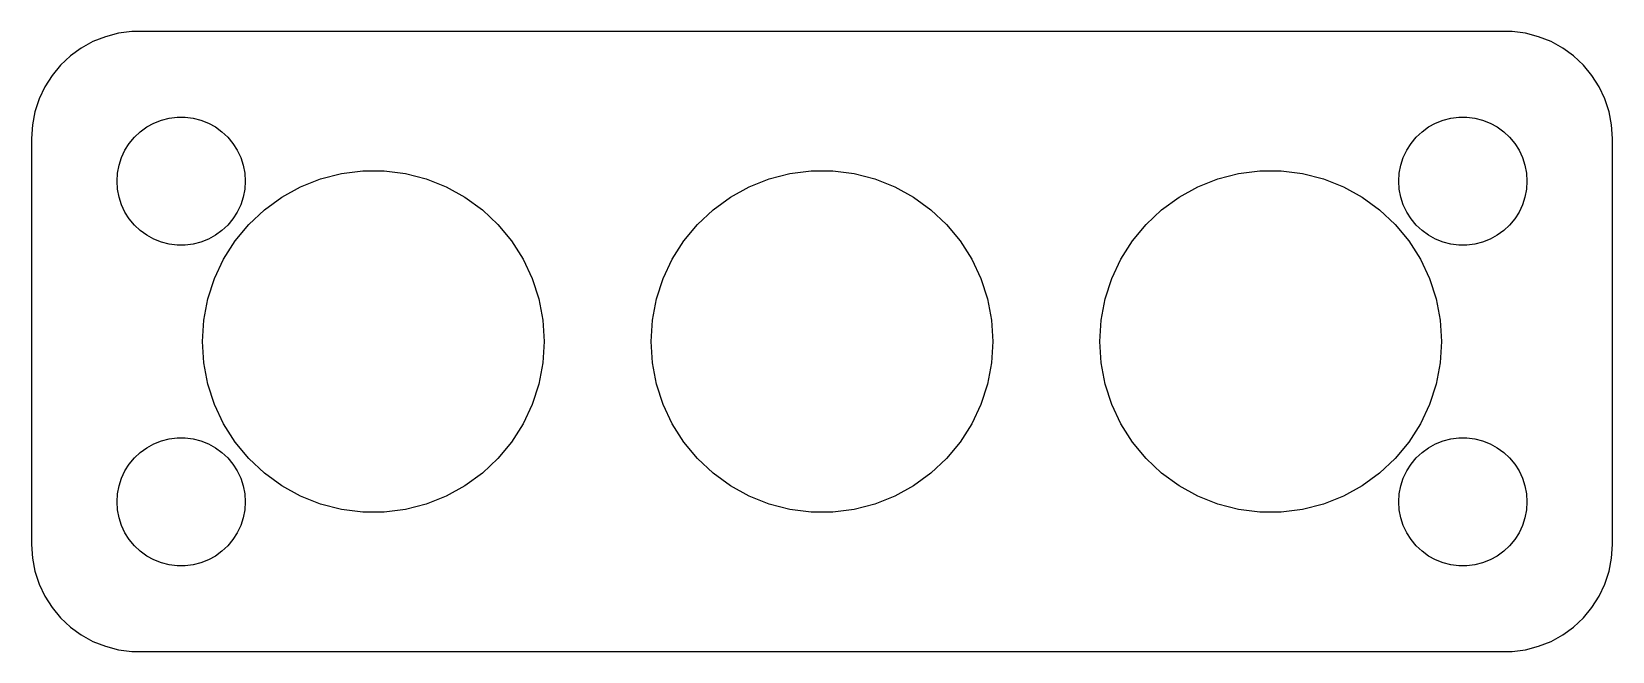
# Model space of a CAD drawing. Header units: metres. Extents: x -37 to 37, y 24.5 to 53.5.
import ezdxf

# ---------------------------------------------------------------- set-up
doc = ezdxf.new("R2010")
doc.units = ezdxf.units.M

msp = doc.modelspace()

# ---------------------------------------------------------------- linework, layer by layer
for p, q in [((-32.9369, 53.4114), (-33.5451, 53.2553)), ((-32.3139, 53.4901), (-32.9369, 53.4114)), ((32.3139, 53.4901), (-32.3139, 53.4901)), ((32.9369, 53.4114), (32.3139, 53.4901)), ((33.5451, 53.2553), (32.9369, 53.4114)), ((-34.6791, 52.7216), (-35.1871, 52.3526)), ((-34.1289, 53.0241), (-34.6791, 52.7216)), ((-33.5451, 53.2553), (-34.1289, 53.0241)), ((34.1289, 53.0241), (33.5451, 53.2553)), ((34.6791, 52.7216), (34.1289, 53.0241)), ((35.1871, 52.3526), (34.6791, 52.7216)), ((-35.6448, 51.9227), (-36.0451, 51.4389)), ((-35.1871, 52.3526), (-35.6448, 51.9227)), ((35.6448, 51.9227), (35.1871, 52.3526)), ((36.0451, 51.4389), (35.6448, 51.9227)), ((-36.0451, 51.4389), (-36.3815, 50.9088)), ((36.3815, 50.9088), (36.0451, 51.4389)), ((-36.6489, 50.3406), (-36.8429, 49.7434)), ((-36.3815, 50.9088), (-36.6489, 50.3406)), ((36.6489, 50.3406), (36.3815, 50.9088)), ((36.8429, 49.7434), (36.6489, 50.3406)), ((-36.8429, 49.7434), (-36.9606, 49.1267)), ((36.9606, 49.1267), (36.8429, 49.7434)), ((-36.9606, 49.1267), (-37, 48.5)), ((-31.9123, 48.8115), (-31.6075, 49.033)), ((-31.6075, 49.033), (-31.2773, 49.2145)), ((-31.2773, 49.2145), (-30.927, 49.3532)), ((-30.927, 49.3532), (-30.5621, 49.4469)), ((-30.5621, 49.4469), (-30.1884, 49.4941)), ((-30.1884, 49.4941), (-29.8116, 49.4941)), ((-29.8116, 49.4941), (-29.4379, 49.4469)), ((-29.4379, 49.4469), (-29.0729, 49.3532)), ((-29.0729, 49.3532), (-28.7227, 49.2145)), ((-28.7227, 49.2145), (-28.3925, 49.033)), ((-28.3925, 49.033), (-28.0877, 48.8115)), ((28.0877, 48.8115), (28.3925, 49.033)), ((28.3925, 49.033), (28.7227, 49.2145)), ((28.7227, 49.2145), (29.0729, 49.3532)), ((29.0729, 49.3532), (29.4379, 49.4469)), ((29.4379, 49.4469), (29.8116, 49.4941)), ((29.8116, 49.4941), (30.1884, 49.4941)), ((30.1884, 49.4941), (30.5621, 49.4469)), ((30.5621, 49.4469), (30.927, 49.3532)), ((30.927, 49.3532), (31.2773, 49.2145)), ((31.2773, 49.2145), (31.6075, 49.033)), ((31.6075, 49.033), (31.9123, 48.8115)), ((37, 48.5), (36.9606, 49.1267)), ((-37, 48.5), (-37, 29.5)), ((-32.6289, 47.9453), (-32.427, 48.2634)), ((-32.427, 48.2634), (-32.1869, 48.5536)), ((-32.1869, 48.5536), (-31.9123, 48.8115)), ((-28.0877, 48.8115), (-27.8131, 48.5536)), ((-27.8131, 48.5536), (-27.5729, 48.2634)), ((-27.5729, 48.2634), (-27.3711, 47.9453)), ((27.3711, 47.9453), (27.5729, 48.2634)), ((27.5729, 48.2634), (27.8131, 48.5536)), ((27.8131, 48.5536), (28.0877, 48.8115)), ((31.9123, 48.8115), (32.1869, 48.5536)), ((32.1869, 48.5536), (32.427, 48.2634)), ((32.427, 48.2634), (32.6289, 47.9453)), ((37, 29.5), (37, 48.5)), ((-32.9057, 47.2461), (-32.7893, 47.6044)), ((-32.7893, 47.6044), (-32.6289, 47.9453)), ((-27.3711, 47.9453), (-27.2107, 47.6044)), ((-27.2107, 47.6044), (-27.0942, 47.2461)), ((27.0942, 47.2461), (27.2107, 47.6044)), ((27.2107, 47.6044), (27.3711, 47.9453)), ((32.6289, 47.9453), (32.7893, 47.6044)), ((32.7893, 47.6044), (32.9057, 47.2461)), ((-33, 46.5), (-32.9763, 46.876)), ((-32.9763, 46.876), (-32.9057, 47.2461)), ((-27.0942, 47.2461), (-27.0237, 46.876)), ((-27.0237, 46.876), (-27, 46.5)), ((-23.4721, 46.6084), (-22.499, 46.8583)), ((-22.499, 46.8583), (-21.5023, 46.9842)), ((-21.5023, 46.9842), (-20.4977, 46.9842)), ((-20.4977, 46.9842), (-19.5009, 46.8583)), ((-19.5009, 46.8583), (-18.5279, 46.6084)), ((-2.47212, 46.6084), (-1.49904, 46.8583)), ((-1.49904, 46.8583), (-0.50232, 46.9842)), ((-0.50232, 46.9842), (0.50232, 46.9842)), ((0.50232, 46.9842), (1.49904, 46.8583)), ((1.49904, 46.8583), (2.47212, 46.6084)), ((18.5279, 46.6084), (19.5009, 46.8583)), ((19.5009, 46.8583), (20.4977, 46.9842)), ((20.4977, 46.9842), (21.5023, 46.9842)), ((21.5023, 46.9842), (22.499, 46.8583)), ((22.499, 46.8583), (23.4721, 46.6084)), ((27, 46.5), (27.0237, 46.876)), ((27.0237, 46.876), (27.0942, 47.2461)), ((32.9057, 47.2461), (32.9763, 46.876)), ((32.9763, 46.876), (33, 46.5)), ((-32.9763, 46.124), (-33, 46.5)), ((-32.9057, 45.7539), (-32.9763, 46.124)), ((-27.0237, 46.124), (-27.0942, 45.7539)), ((-27, 46.5), (-27.0237, 46.124)), ((-25.2866, 45.7546), (-24.4062, 46.2386)), ((-24.4062, 46.2386), (-23.4721, 46.6084)), ((-18.5279, 46.6084), (-17.5938, 46.2386)), ((-17.5938, 46.2386), (-16.7134, 45.7546)), ((-4.28661, 45.7546), (-3.40622, 46.2386)), ((-3.40622, 46.2386), (-2.47212, 46.6084)), ((2.47212, 46.6084), (3.40622, 46.2386)), ((3.40622, 46.2386), (4.28661, 45.7546)), ((16.7134, 45.7546), (17.5938, 46.2386)), ((17.5938, 46.2386), (18.5279, 46.6084)), ((23.4721, 46.6084), (24.4062, 46.2386)), ((24.4062, 46.2386), (25.2866, 45.7546)), ((27.0237, 46.124), (27, 46.5)), ((27.0942, 45.7539), (27.0237, 46.124)), ((32.9763, 46.124), (32.9057, 45.7539)), ((33, 46.5), (32.9763, 46.124)), ((-32.7893, 45.3956), (-32.9057, 45.7539)), ((-32.6289, 45.0547), (-32.7893, 45.3956)), ((-27.2107, 45.3956), (-27.3711, 45.0547)), ((-27.0942, 45.7539), (-27.2107, 45.3956)), ((-26.8317, 44.4764), (-26.0994, 45.1641)), ((-26.0994, 45.1641), (-25.2866, 45.7546)), ((-16.7134, 45.7546), (-15.9006, 45.1641)), ((-15.9006, 45.1641), (-15.1682, 44.4764)), ((-5.83174, 44.4764), (-5.09938, 45.1641)), ((-5.09938, 45.1641), (-4.28661, 45.7546)), ((4.28661, 45.7546), (5.09938, 45.1641)), ((5.09938, 45.1641), (5.83174, 44.4764)), ((15.1682, 44.4764), (15.9006, 45.1641)), ((15.9006, 45.1641), (16.7134, 45.7546)), ((25.2866, 45.7546), (26.0994, 45.1641)), ((26.0994, 45.1641), (26.8317, 44.4764)), ((27.2107, 45.3956), (27.0942, 45.7539)), ((27.3711, 45.0547), (27.2107, 45.3956)), ((32.7893, 45.3956), (32.6289, 45.0547)), ((32.9057, 45.7539), (32.7893, 45.3956)), ((-32.427, 44.7366), (-32.6289, 45.0547)), ((-32.1869, 44.4464), (-32.427, 44.7366)), ((-31.9123, 44.1884), (-32.1869, 44.4464)), ((-27.8131, 44.4464), (-28.0877, 44.1884)), ((-27.5729, 44.7366), (-27.8131, 44.4464)), ((-27.3711, 45.0547), (-27.5729, 44.7366)), ((-27.4721, 43.7023), (-26.8317, 44.4764)), ((-15.1682, 44.4764), (-14.5279, 43.7023)), ((-6.47212, 43.7023), (-5.83174, 44.4764)), ((5.83174, 44.4764), (6.47212, 43.7023)), ((14.5279, 43.7023), (15.1682, 44.4764)), ((26.8317, 44.4764), (27.4721, 43.7023)), ((27.5729, 44.7366), (27.3711, 45.0547)), ((27.8131, 44.4464), (27.5729, 44.7366)), ((28.0877, 44.1884), (27.8131, 44.4464)), ((32.1869, 44.4464), (31.9123, 44.1884)), ((32.427, 44.7366), (32.1869, 44.4464)), ((32.6289, 45.0547), (32.427, 44.7366)), ((-31.6075, 43.967), (-31.9123, 44.1884)), ((-31.2773, 43.7855), (-31.6075, 43.967)), ((-30.927, 43.6468), (-31.2773, 43.7855)), ((-28.7227, 43.7855), (-29.0729, 43.6468)), ((-28.3925, 43.967), (-28.7227, 43.7855)), ((-28.0877, 44.1884), (-28.3925, 43.967)), ((-28.0105, 42.854), (-27.4721, 43.7023)), ((-14.5279, 43.7023), (-13.9895, 42.854)), ((-7.01045, 42.854), (-6.47212, 43.7023)), ((6.47212, 43.7023), (7.01045, 42.854)), ((13.9895, 42.854), (14.5279, 43.7023)), ((27.4721, 43.7023), (28.0105, 42.854)), ((28.3925, 43.967), (28.0877, 44.1884)), ((28.7227, 43.7855), (28.3925, 43.967)), ((29.0729, 43.6468), (28.7227, 43.7855)), ((31.2773, 43.7855), (30.927, 43.6468)), ((31.6075, 43.967), (31.2773, 43.7855)), ((31.9123, 44.1884), (31.6075, 43.967)), ((-30.5621, 43.5531), (-30.927, 43.6468)), ((-30.1884, 43.5059), (-30.5621, 43.5531)), ((-29.8116, 43.5059), (-30.1884, 43.5059)), ((-29.4379, 43.5531), (-29.8116, 43.5059)), ((-29.0729, 43.6468), (-29.4379, 43.5531)), ((29.4379, 43.5531), (29.0729, 43.6468)), ((29.8116, 43.5059), (29.4379, 43.5531)), ((30.1884, 43.5059), (29.8116, 43.5059)), ((30.5621, 43.5531), (30.1884, 43.5059)), ((30.927, 43.6468), (30.5621, 43.5531)), ((-28.4382, 41.945), (-28.0105, 42.854)), ((-13.9895, 42.854), (-13.5618, 41.945)), ((-7.4382, 41.945), (-7.01045, 42.854)), ((7.01045, 42.854), (7.4382, 41.945)), ((13.5618, 41.945), (13.9895, 42.854)), ((28.0105, 42.854), (28.4382, 41.945)), ((-28.7487, 40.9895), (-28.4382, 41.945)), ((-13.5618, 41.945), (-13.2513, 40.9895)), ((-7.74866, 40.9895), (-7.4382, 41.945)), ((7.4382, 41.945), (7.74866, 40.9895)), ((13.2513, 40.9895), (13.5618, 41.945)), ((28.4382, 41.945), (28.7487, 40.9895)), ((-28.9369, 40.0027), (-28.7487, 40.9895)), ((-13.2513, 40.9895), (-13.0631, 40.0027)), ((-7.9369, 40.0027), (-7.74866, 40.9895)), ((7.74866, 40.9895), (7.9369, 40.0027)), ((13.0631, 40.0027), (13.2513, 40.9895)), ((28.7487, 40.9895), (28.9369, 40.0027)), ((-29, 39), (-28.9369, 40.0027)), ((-13.0631, 40.0027), (-13, 39)), ((-8, 39), (-7.9369, 40.0027)), ((7.9369, 40.0027), (8, 39)), ((13, 39), (13.0631, 40.0027)), ((28.9369, 40.0027), (29, 39)), ((-28.9369, 37.9973), (-29, 39)), ((-13, 39), (-13.0631, 37.9973)), ((-7.9369, 37.9973), (-8, 39)), ((8, 39), (7.9369, 37.9973)), ((13.0631, 37.9973), (13, 39)), ((29, 39), (28.9369, 37.9973)), ((-28.7487, 37.0105), (-28.9369, 37.9973)), ((-13.0631, 37.9973), (-13.2513, 37.0105)), ((-7.74866, 37.0105), (-7.9369, 37.9973)), ((7.9369, 37.9973), (7.74866, 37.0105)), ((13.2513, 37.0105), (13.0631, 37.9973)), ((28.9369, 37.9973), (28.7487, 37.0105)), ((-28.4382, 36.055), (-28.7487, 37.0105)), ((-13.2513, 37.0105), (-13.5618, 36.055)), ((-7.4382, 36.055), (-7.74866, 37.0105)), ((7.74866, 37.0105), (7.4382, 36.055)), ((13.5618, 36.055), (13.2513, 37.0105)), ((28.7487, 37.0105), (28.4382, 36.055)), ((-28.0105, 35.146), (-28.4382, 36.055)), ((-13.5618, 36.055), (-13.9895, 35.146)), ((-7.01045, 35.146), (-7.4382, 36.055)), ((7.4382, 36.055), (7.01045, 35.146)), ((13.9895, 35.146), (13.5618, 36.055)), ((28.4382, 36.055), (28.0105, 35.146)), ((-27.4721, 34.2977), (-28.0105, 35.146)), ((-13.9895, 35.146), (-14.5279, 34.2977)), ((-6.47212, 34.2977), (-7.01045, 35.146)), ((7.01045, 35.146), (6.47212, 34.2977)), ((14.5279, 34.2977), (13.9895, 35.146)), ((28.0105, 35.146), (27.4721, 34.2977)), ((-31.6075, 34.033), (-31.2773, 34.2145)), ((-31.2773, 34.2145), (-30.927, 34.3532)), ((-30.927, 34.3532), (-30.5621, 34.4469)), ((-30.5621, 34.4469), (-30.1884, 34.4941)), ((-30.1884, 34.4941), (-29.8116, 34.4941)), ((-29.8116, 34.4941), (-29.4379, 34.4469)), ((-29.4379, 34.4469), (-29.0729, 34.3532)), ((-29.0729, 34.3532), (-28.7227, 34.2145)), ((-28.7227, 34.2145), (-28.3925, 34.033)), ((-26.8317, 33.5236), (-27.4721, 34.2977)), ((-14.5279, 34.2977), (-15.1682, 33.5236)), ((-5.83174, 33.5236), (-6.47212, 34.2977)), ((6.47212, 34.2977), (5.83174, 33.5236)), ((15.1682, 33.5236), (14.5279, 34.2977)), ((27.4721, 34.2977), (26.8317, 33.5236)), ((28.3925, 34.033), (28.7227, 34.2145)), ((28.7227, 34.2145), (29.0729, 34.3532)), ((29.0729, 34.3532), (29.4379, 34.4469)), ((29.4379, 34.4469), (29.8116, 34.4941)), ((29.8116, 34.4941), (30.1884, 34.4941)), ((30.1884, 34.4941), (30.5621, 34.4469)), ((30.5621, 34.4469), (30.927, 34.3532)), ((30.927, 34.3532), (31.2773, 34.2145)), ((31.2773, 34.2145), (31.6075, 34.033)), ((-32.427, 33.2634), (-32.1869, 33.5536)), ((-32.1869, 33.5536), (-31.9123, 33.8116)), ((-31.9123, 33.8116), (-31.6075, 34.033)), ((-28.3925, 34.033), (-28.0877, 33.8116)), ((-28.0877, 33.8116), (-27.8131, 33.5536)), ((-27.8131, 33.5536), (-27.5729, 33.2634)), ((-26.0994, 32.8359), (-26.8317, 33.5236)), ((-15.1682, 33.5236), (-15.9006, 32.8359)), ((-5.09938, 32.8359), (-5.83174, 33.5236)), ((5.83174, 33.5236), (5.09938, 32.8359)), ((15.9006, 32.8359), (15.1682, 33.5236)), ((26.8317, 33.5236), (26.0994, 32.8359)), ((27.5729, 33.2634), (27.8131, 33.5536)), ((27.8131, 33.5536), (28.0877, 33.8116)), ((28.0877, 33.8116), (28.3925, 34.033)), ((31.6075, 34.033), (31.9123, 33.8116)), ((31.9123, 33.8116), (32.1869, 33.5536)), ((32.1869, 33.5536), (32.427, 33.2634)), ((-32.9057, 32.2461), (-32.7893, 32.6044)), ((-32.7893, 32.6044), (-32.6289, 32.9453)), ((-32.6289, 32.9453), (-32.427, 33.2634)), ((-27.5729, 33.2634), (-27.3711, 32.9453)), ((-27.3711, 32.9453), (-27.2107, 32.6044)), ((-27.2107, 32.6044), (-27.0942, 32.2461)), ((-25.2866, 32.2454), (-26.0994, 32.8359)), ((-15.9006, 32.8359), (-16.7134, 32.2454)), ((-4.28661, 32.2454), (-5.09938, 32.8359)), ((5.09938, 32.8359), (4.28661, 32.2454)), ((16.7134, 32.2454), (15.9006, 32.8359)), ((26.0994, 32.8359), (25.2866, 32.2454)), ((27.0942, 32.2461), (27.2107, 32.6044)), ((27.2107, 32.6044), (27.3711, 32.9453)), ((27.3711, 32.9453), (27.5729, 33.2634)), ((32.427, 33.2634), (32.6289, 32.9453)), ((32.6289, 32.9453), (32.7893, 32.6044)), ((32.7893, 32.6044), (32.9057, 32.2461)), ((-33, 31.5), (-32.9763, 31.876)), ((-32.9763, 31.876), (-32.9057, 32.2461)), ((-27.0942, 32.2461), (-27.0237, 31.876)), ((-27.0237, 31.876), (-27, 31.5)), ((-24.4062, 31.7614), (-25.2866, 32.2454)), ((-16.7134, 32.2454), (-17.5938, 31.7614)), ((-3.40622, 31.7614), (-4.28661, 32.2454)), ((4.28661, 32.2454), (3.40622, 31.7614)), ((17.5938, 31.7614), (16.7134, 32.2454)), ((25.2866, 32.2454), (24.4062, 31.7614)), ((27, 31.5), (27.0237, 31.876)), ((27.0237, 31.876), (27.0942, 32.2461)), ((32.9057, 32.2461), (32.9763, 31.876)), ((32.9763, 31.876), (33, 31.5)), ((-32.9763, 31.124), (-33, 31.5)), ((-32.9057, 30.7539), (-32.9763, 31.124)), ((-27.0237, 31.124), (-27.0942, 30.7539)), ((-27, 31.5), (-27.0237, 31.124)), ((-23.4721, 31.3916), (-24.4062, 31.7614)), ((-22.499, 31.1417), (-23.4721, 31.3916)), ((-21.5023, 31.0158), (-22.499, 31.1417)), ((-19.5009, 31.1417), (-20.4977, 31.0158)), ((-18.5279, 31.3916), (-19.5009, 31.1417)), ((-17.5938, 31.7614), (-18.5279, 31.3916)), ((-2.47212, 31.3916), (-3.40622, 31.7614)), ((-1.49904, 31.1417), (-2.47212, 31.3916)), ((-0.50232, 31.0158), (-1.49904, 31.1417)), ((1.49904, 31.1417), (0.50232, 31.0158)), ((2.47212, 31.3916), (1.49904, 31.1417)), ((3.40622, 31.7614), (2.47212, 31.3916)), ((18.5279, 31.3916), (17.5938, 31.7614)), ((19.5009, 31.1417), (18.5279, 31.3916)), ((20.4977, 31.0158), (19.5009, 31.1417)), ((22.499, 31.1417), (21.5023, 31.0158)), ((23.4721, 31.3916), (22.499, 31.1417)), ((24.4062, 31.7614), (23.4721, 31.3916)), ((27.0237, 31.124), (27, 31.5)), ((27.0942, 30.7539), (27.0237, 31.124)), ((32.9763, 31.124), (32.9057, 30.7539)), ((33, 31.5), (32.9763, 31.124)), ((-32.7893, 30.3956), (-32.9057, 30.7539)), ((-32.6289, 30.0547), (-32.7893, 30.3956)), ((-27.2107, 30.3956), (-27.3711, 30.0547)), ((-27.0942, 30.7539), (-27.2107, 30.3956)), ((-20.4977, 31.0158), (-21.5023, 31.0158)), ((0.50232, 31.0158), (-0.50232, 31.0158)), ((21.5023, 31.0158), (20.4977, 31.0158)), ((27.2107, 30.3956), (27.0942, 30.7539)), ((27.3711, 30.0547), (27.2107, 30.3956)), ((32.7893, 30.3956), (32.6289, 30.0547)), ((32.9057, 30.7539), (32.7893, 30.3956)), ((-32.427, 29.7366), (-32.6289, 30.0547)), ((-32.1869, 29.4464), (-32.427, 29.7366)), ((-27.5729, 29.7366), (-27.8131, 29.4464)), ((-27.3711, 30.0547), (-27.5729, 29.7366)), ((27.5729, 29.7366), (27.3711, 30.0547)), ((27.8131, 29.4464), (27.5729, 29.7366)), ((32.427, 29.7366), (32.1869, 29.4464)), ((32.6289, 30.0547), (32.427, 29.7366)), ((-37, 29.5), (-36.9606, 28.8733)), ((-36.9606, 28.8733), (-36.8429, 28.2566)), ((-31.9123, 29.1885), (-32.1869, 29.4464)), ((-31.6075, 28.967), (-31.9123, 29.1885)), ((-31.2773, 28.7855), (-31.6075, 28.967)), ((-28.3925, 28.967), (-28.7227, 28.7855)), ((-28.0877, 29.1885), (-28.3925, 28.967)), ((-27.8131, 29.4464), (-28.0877, 29.1885)), ((28.0877, 29.1885), (27.8131, 29.4464)), ((28.3925, 28.967), (28.0877, 29.1885)), ((28.7227, 28.7855), (28.3925, 28.967)), ((31.6075, 28.967), (31.2773, 28.7855)), ((31.9123, 29.1885), (31.6075, 28.967)), ((32.1869, 29.4464), (31.9123, 29.1885)), ((36.8429, 28.2566), (36.9606, 28.8733)), ((36.9606, 28.8733), (37, 29.5)), ((-36.8429, 28.2566), (-36.6489, 27.6594)), ((-30.927, 28.6468), (-31.2773, 28.7855)), ((-30.5621, 28.5531), (-30.927, 28.6468)), ((-30.1884, 28.5059), (-30.5621, 28.5531)), ((-29.8116, 28.5059), (-30.1884, 28.5059)), ((-29.4379, 28.5531), (-29.8116, 28.5059)), ((-29.0729, 28.6468), (-29.4379, 28.5531)), ((-28.7227, 28.7855), (-29.0729, 28.6468)), ((29.0729, 28.6468), (28.7227, 28.7855)), ((29.4379, 28.5531), (29.0729, 28.6468)), ((29.8116, 28.5059), (29.4379, 28.5531)), ((30.1884, 28.5059), (29.8116, 28.5059)), ((30.5621, 28.5531), (30.1884, 28.5059)), ((30.927, 28.6468), (30.5621, 28.5531)), ((31.2773, 28.7855), (30.927, 28.6468)), ((36.6489, 27.6594), (36.8429, 28.2566)), ((-36.6489, 27.6594), (-36.3815, 27.0912)), ((36.3815, 27.0912), (36.6489, 27.6594)), ((-36.3815, 27.0912), (-36.0451, 26.5611)), ((36.0451, 26.5611), (36.3815, 27.0912)), ((-36.0451, 26.5611), (-35.6448, 26.0773)), ((-35.6448, 26.0773), (-35.1871, 25.6474)), ((35.1871, 25.6474), (35.6448, 26.0773)), ((35.6448, 26.0773), (36.0451, 26.5611)), ((-35.1871, 25.6474), (-34.6791, 25.2784)), ((-34.6791, 25.2784), (-34.1289, 24.9759)), ((34.1289, 24.9759), (34.6791, 25.2784)), ((34.6791, 25.2784), (35.1871, 25.6474)), ((-34.1289, 24.9759), (-33.5451, 24.7447)), ((-33.5451, 24.7447), (-32.9369, 24.5886)), ((-32.9369, 24.5886), (-32.3139, 24.5099)), ((-32.3139, 24.5099), (32.3139, 24.5099)), ((32.3139, 24.5099), (32.9369, 24.5886)), ((32.9369, 24.5886), (33.5451, 24.7447)), ((33.5451, 24.7447), (34.1289, 24.9759))]:
    msp.add_line(p, q)

doc.saveas('drawing.dxf')
